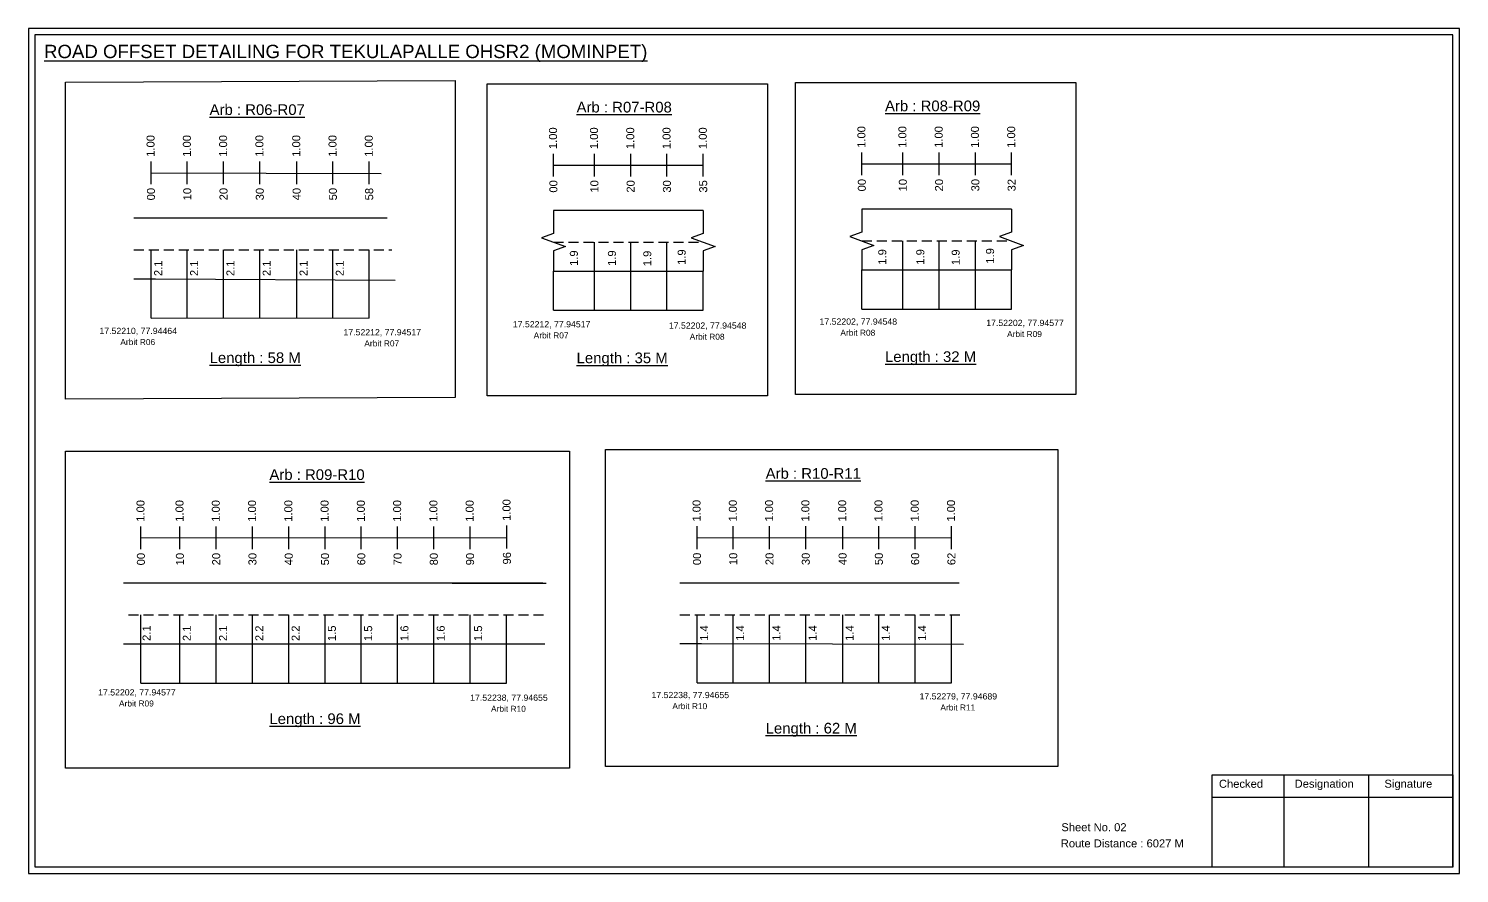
# Model space of a CAD drawing. Header units: inches. Extents: x 1972 to 9977, y 79 to 2755.
# Drawn here: x 6595 to 7131, y 1288 to 1605 of the extents above; entities that cross this region are included whole.
import ezdxf

# ---------------------------------------------------------------- set-up
doc = ezdxf.new("R2010")
doc.units = ezdxf.units.IN
doc.header["$MEASUREMENT"] = 0
doc.linetypes.add('DASHED2', pattern=[0.375, 0.25, -0.125])
doc.layers.add('PDF_Geometry', color=7, linetype='Continuous')
doc.layers.add('PDF_Text', color=5, linetype='Continuous')
doc.styles.add('PDF Arial', font='arial.ttf')
doc.styles.get("Standard").update_dxf_attribs({"font": 'arial.ttf'})

msp = doc.modelspace()

# ---------------------------------------------------------------- linework, layer by layer
at = {"color": 217, "true_color": 0x93278f}
for p, q in [((6791.7, 1549.21), (6791.7, 1557.77)), ((6807.07, 1549.21), (6807.07, 1557.77)), ((6820.67, 1549.21), (6820.67, 1557.77)), ((6834.27, 1549.21), (6834.27, 1557.77)), ((6847.87, 1549.21), (6847.87, 1557.77)), ((6907.34, 1549.68), (6907.34, 1558.23)), ((6922.71, 1549.68), (6922.71, 1558.23)), ((6936.31, 1549.68), (6936.31, 1558.23)), ((6949.91, 1549.68), (6949.91, 1558.23)), ((6963.51, 1549.68), (6963.51, 1558.23)), ((6640.81, 1546.32), (6640.81, 1554.88)), ((6640.81, 1550.59), (6727.14, 1550.36)), ((6654.41, 1546.32), (6654.41, 1554.88)), ((6668.01, 1546.32), (6668.01, 1554.88)), ((6681.61, 1546.32), (6681.61, 1554.88)), ((6695.43, 1546.32), (6695.43, 1554.88)), ((6709.03, 1546.32), (6709.03, 1554.88)), ((6722.63, 1546.32), (6722.63, 1554.88)), ((6791.7, 1553.48), (6847.87, 1553.48)), ((6907.34, 1553.94), (6963.51, 1553.94)), ((6637.03, 1409.48), (6637.03, 1418.04)), ((6651.66, 1409.48), (6651.66, 1418.04)), ((6665.26, 1409.48), (6665.26, 1418.04)), ((6678.86, 1409.48), (6678.86, 1418.04)), ((6692.46, 1409.48), (6692.46, 1418.04)), ((6706.06, 1409.48), (6706.06, 1418.04)), ((6719.66, 1409.48), (6719.66, 1418.04)), ((6733.26, 1409.48), (6733.26, 1418.04)), ((6746.86, 1409.48), (6746.86, 1418.04)), ((6760.46, 1409.48), (6760.46, 1418.04)), ((6774.28, 1409.81), (6774.28, 1418.37)), ((6845.53, 1409.56), (6845.53, 1418.11)), ((6859.13, 1409.56), (6859.13, 1418.11)), ((6872.73, 1409.56), (6872.73, 1418.11)), ((6886.33, 1409.56), (6886.33, 1418.11)), ((6900.15, 1409.56), (6900.15, 1418.11)), ((6913.75, 1409.56), (6913.75, 1418.11)), ((6927.35, 1409.56), (6927.35, 1418.11)), ((6940.95, 1409.56), (6940.95, 1418.11)), ((6637.03, 1413.76), (6774.28, 1413.84)), ((6845.53, 1413.83), (6940.95, 1413.89))]:
    msp.add_line(p, q, dxfattribs=at)
for p, q in [((6847.87, 1536.49), (6791.7, 1536.49)), ((6963.51, 1536.95), (6907.34, 1536.95)), ((6729.36, 1533.6), (6634.4, 1533.6)), ((6807.07, 1499.07), (6807.07, 1524.61)), ((6820.67, 1499.07), (6820.67, 1524.61)), ((6834.27, 1499.07), (6834.27, 1524.61)), ((6922.71, 1499.53), (6922.71, 1525.07)), ((6936.31, 1499.53), (6936.31, 1525.07)), ((6949.91, 1499.53), (6949.91, 1525.07)), ((6640.81, 1496.18), (6640.81, 1521.72)), ((6654.41, 1496.18), (6654.41, 1521.72)), ((6668.01, 1496.18), (6668.01, 1521.72)), ((6681.61, 1496.18), (6681.61, 1521.72)), ((6695.43, 1496.18), (6695.43, 1521.72)), ((6709.03, 1496.18), (6709.03, 1521.72)), ((6722.63, 1496.18), (6722.63, 1521.72)), ((6791.7, 1513.8), (6847.87, 1513.8)), ((6791.7, 1499.07), (6791.7, 1513.8)), ((6847.87, 1499.07), (6847.87, 1513.8)), ((6907.34, 1514.27), (6963.51, 1514.27)), ((6907.34, 1499.53), (6907.34, 1514.27)), ((6963.51, 1499.53), (6963.51, 1514.27)), ((6634.4, 1510.92), (6642.46, 1510.92)), ((6642.46, 1510.92), (6732.31, 1510.41)), ((6787.72, 1396.76), (6630.48, 1396.76)), ((6753.71, 1396.76), (6788.96, 1396.76)), ((6943.86, 1396.83), (6839.12, 1396.83)), ((6637.03, 1359.34), (6637.03, 1384.88)), ((6651.66, 1359.34), (6651.66, 1384.88)), ((6665.26, 1359.34), (6665.26, 1384.88)), ((6678.86, 1359.34), (6678.86, 1384.88)), ((6692.46, 1359.34), (6692.46, 1384.88)), ((6706.06, 1359.34), (6706.06, 1384.88)), ((6719.66, 1359.34), (6719.66, 1384.88)), ((6733.26, 1359.34), (6733.26, 1384.88)), ((6746.86, 1359.34), (6746.86, 1384.88)), ((6760.46, 1359.34), (6760.46, 1384.88)), ((6774.06, 1359.34), (6774.06, 1384.88)), ((6845.53, 1359.41), (6845.53, 1384.95)), ((6859.13, 1359.41), (6859.13, 1384.95)), ((6872.73, 1359.41), (6872.73, 1384.95)), ((6886.33, 1359.41), (6886.33, 1384.95)), ((6900.15, 1359.41), (6900.15, 1384.95)), ((6913.75, 1359.41), (6913.75, 1384.95)), ((6927.35, 1359.41), (6927.35, 1384.95)), ((6940.95, 1359.41), (6940.95, 1384.95)), ((6630.48, 1374.08), (6662.59, 1374.08)), ((6662.59, 1374.08), (6788.41, 1374.08)), ((6839.12, 1374.15), (6847.18, 1374.15)), ((6847.18, 1374.15), (6945.48, 1373.88))]:
    msp.add_line(p, q)
at = {"linetype": 'DASHED2', "ltscale": 15}
for p, q in [((6791.7, 1524.61), (6847.87, 1524.61)), ((6907.34, 1525.07), (6963.51, 1525.07)), ((6634.4, 1521.72), (6731.08, 1521.72)), ((6632.4, 1384.88), (6788.71, 1384.88)), ((6839.12, 1384.95), (6944.51, 1384.95))]:
    msp.add_line(p, q, dxfattribs=at)
at = {"color": 5}
for p, q in [((6791.7, 1499.07), (6847.87, 1499.07)), ((6907.34, 1499.53), (6963.51, 1499.53)), ((6640.81, 1496.18), (6722.63, 1496.21)), ((6637.03, 1359.34), (6774.06, 1359.34)), ((6845.53, 1359.41), (6940.95, 1359.41))]:
    msp.add_line(p, q, dxfattribs=at)
for points in [[(6608.77, 1584.6), (6754.81, 1585.26), (6754.81, 1466.44), (6608.77, 1465.77)], [(6766.81, 1584.04), (6871.97, 1584.04), (6871.97, 1467.03), (6766.81, 1467.03)], [(6882.45, 1584.5), (6987.61, 1584.5), (6987.61, 1467.49), (6882.45, 1467.49)], [(6608.76, 1446.29), (6797.68, 1446.29), (6797.68, 1327.47), (6608.76, 1327.47)], [(6811.26, 1446.89), (6980.87, 1446.89), (6980.87, 1328.07), (6811.26, 1328.07)]]:
    msp.add_lwpolyline(points, close=True)
at = {"linetype": 'Continuous'}
for points in [[(6791.7, 1536.49), (6791.7, 1527.88), (6787.2, 1526.24), (6796.2, 1522.97), (6791.7, 1521.33), (6791.7, 1513.8)], [(6847.87, 1536.49), (6847.87, 1527.88), (6843.37, 1526.24), (6852.37, 1522.97), (6847.87, 1521.33), (6847.87, 1513.8)], [(6847.87, 1536.49), (6847.87, 1527.88), (6843.37, 1526.24), (6852.37, 1522.97), (6847.87, 1521.33), (6847.87, 1513.8)], [(6907.34, 1536.95), (6907.34, 1528.34), (6902.85, 1526.7), (6911.84, 1523.43), (6907.34, 1521.79), (6907.34, 1514.27)], [(6963.51, 1536.95), (6963.51, 1528.34), (6959.01, 1526.7), (6968.01, 1523.43), (6963.51, 1521.79), (6963.51, 1514.27)], [(6963.51, 1536.95), (6963.51, 1528.34), (6959.01, 1526.7), (6968.01, 1523.43), (6963.51, 1521.79), (6963.51, 1514.27)]]:
    msp.add_lwpolyline(points, dxfattribs=at)
at = {"layer": 'PDF_Geometry'}
for points in [[(6594.91, 1604.68), (6594.91, 1287.97), (7131.39, 1287.97), (7131.39, 1604.68)], [(6597.24, 1602.35), (6597.24, 1290.39), (7128.97, 1290.39), (7128.97, 1602.35)]]:
    msp.add_lwpolyline(points, close=True, dxfattribs=at)
at = {"layer": 'PDF_Geometry', "color": 242, "true_color": 0xcc1f26}
msp.add_lwpolyline([(7128.97, 1290.29), (7038.63, 1290.29), (7038.63, 1324.91), (7128.97, 1324.91)], close=True, dxfattribs=at)
for points in [[(7065.61, 1324.91), (7065.61, 1290.29)], [(7097.33, 1324.91), (7097.33, 1290.29)], [(7038.63, 1316.53), (7128.97, 1316.53)]]:
    msp.add_lwpolyline(points, dxfattribs=at)

# ---------------------------------------------------------------- texts
at = {"color": 242, "true_color": 0xcd2027}
for s, height, p in [('%%UROAD OFFSET DETAILING FOR TEKULAPALLE OHSR2 (MOMINPET)', 5, (6600.69, 1593.61)), ('%%UArb : R07-R08', 4, (6800.38, 1573.24)), ('%%UArb : R08-R09', 4, (6916.02, 1573.7)), ('%%UArb : R06-R07', 4, (6662.78, 1572.3)), ('%%ULength : 58 M', 4, (6662.78, 1479.3)), ('%%ULength : 35 M', 4, (6800.38, 1479.24)), ('%%ULength : 32 M', 4, (6916.02, 1479.7)), ('%%UArb : R09-R10', 4, (6685.2, 1435.46)), ('%%UArb : R10-R11', 4, (6871.27, 1435.91)), ('%%ULength : 96 M', 4, (6685.2, 1343.96)), ('%%ULength : 62 M', 4, (6871.27, 1340.41))]:
    msp.add_text(s, height=height, dxfattribs=at).set_placement(p)
at = {"color": 217, "true_color": 0x93278f}
for s, p in [('1.00', (6793.03, 1559.51)), ('1.00', (6808.4, 1559.51)), ('1.00', (6822, 1559.51)), ('1.00', (6835.6, 1559.51)), ('1.00', (6849.2, 1559.51)), ('1.00', (6908.67, 1559.97)), ('1.00', (6924.04, 1559.97)), ('1.00', (6937.64, 1559.97)), ('1.00', (6951.24, 1559.97)), ('1.00', (6964.84, 1559.97)), ('1.00', (6642.14, 1556.62)), ('1.00', (6655.74, 1556.62)), ('1.00', (6669.34, 1556.62)), ('1.00', (6682.94, 1556.62)), ('1.00', (6696.76, 1556.62)), ('1.00', (6710.36, 1556.62)), ('1.00', (6723.96, 1556.62)), ('00', (6793.18, 1543.19)), ('10', (6808.55, 1543.19)), ('20', (6822.15, 1543.19)), ('30', (6835.75, 1543.19)), ('35', (6849.35, 1543.19)), ('00', (6908.82, 1543.65)), ('10', (6924.19, 1543.65)), ('20', (6937.79, 1543.65)), ('30', (6951.39, 1543.65)), ('32', (6964.99, 1543.65)), ('00', (6642.29, 1540.3)), ('10', (6655.89, 1540.3)), ('20', (6669.49, 1540.3)), ('30', (6683.09, 1540.3)), ('40', (6696.91, 1540.3)), ('50', (6710.51, 1540.3)), ('58', (6724.11, 1540.3)), ('1.00', (6638.36, 1419.78)), ('1.00', (6652.99, 1419.78)), ('1.00', (6666.59, 1419.78)), ('1.00', (6680.19, 1419.78)), ('1.00', (6693.79, 1419.78)), ('1.00', (6707.39, 1419.78)), ('1.00', (6720.99, 1419.78)), ('1.00', (6734.59, 1419.78)), ('1.00', (6748.19, 1419.78)), ('1.00', (6761.79, 1419.78)), ('1.00', (6775.61, 1420.11)), ('1.00', (6846.86, 1419.85)), ('1.00', (6860.46, 1419.85)), ('1.00', (6874.06, 1419.85)), ('1.00', (6887.66, 1419.85)), ('1.00', (6901.47, 1419.85)), ('1.00', (6915.07, 1419.85)), ('1.00', (6928.67, 1419.85)), ('1.00', (6942.27, 1419.85)), ('00', (6638.51, 1403.46)), ('10', (6653.14, 1403.46)), ('20', (6666.74, 1403.46)), ('30', (6680.34, 1403.46)), ('40', (6693.94, 1403.46)), ('50', (6707.54, 1403.46)), ('60', (6721.14, 1403.46)), ('70', (6734.74, 1403.46)), ('80', (6748.34, 1403.46)), ('90', (6761.94, 1403.46)), ('96', (6775.76, 1403.79)), ('00', (6847.01, 1403.53)), ('10', (6860.61, 1403.53)), ('20', (6874.21, 1403.53)), ('30', (6887.81, 1403.53)), ('40', (6901.62, 1403.53)), ('50', (6915.22, 1403.53)), ('60', (6928.82, 1403.53)), ('62', (6942.42, 1403.53))]:
    msp.add_text(s, height=3, rotation=90, dxfattribs=at).set_placement(p)
for s, p in [('1.9', (6800.86, 1515.71)), ('1.9', (6815.13, 1515.71)), ('1.9', (6828.39, 1515.59)), ('1.9', (6841.28, 1516.09)), ('1.9', (6916.5, 1516.17)), ('1.9', (6930.77, 1516.17)), ('1.9', (6944.03, 1516.05)), ('1.9', (6956.92, 1516.55)), ('2.1', (6644.99, 1511.91)), ('2.1', (6658.48, 1511.91)), ('2.1', (6672.08, 1511.91)), ('2.1', (6685.68, 1511.91)), ('2.1', (6699.5, 1511.91)), ('2.1', (6713.1, 1511.91)), ('2.1', (6640.63, 1375.13)), ('2.1', (6655.73, 1375.07)), ('2.1', (6669.33, 1375.07)), ('2.2', (6682.93, 1375.07)), ('2.2', (6696.53, 1375.07)), ('1.5', (6710.13, 1375.07)), ('1.5', (6723.73, 1375.07)), ('1.6', (6737.33, 1375.07)), ('1.6', (6750.93, 1375.07)), ('1.5', (6764.95, 1375.07)), ('1.4', (6849.71, 1375.15)), ('1.4', (6863.2, 1375.15)), ('1.4', (6876.8, 1375.15)), ('1.4', (6890.4, 1375.15)), ('1.4', (6904.21, 1375.15)), ('1.4', (6917.81, 1375.15)), ('1.4', (6931.41, 1375.15))]:
    msp.add_text(s, height=3, rotation=90).set_placement(p)
at = {"color": 5}
for s, height, p in [('17.52210, 77.94464', 2.34, (6621.47, 1490.17)), ('17.52212, 77.94517', 2.34, (6712.97, 1489.67)), ('17.52212, 77.94517', 2.34, (6776.47, 1492.67)), ('17.52202, 77.94548', 2.34, (6834.97, 1492.17)), ('17.52202, 77.94548', 2.34, (6891.47, 1493.67)), ('Arbit R08', 2.246, (6899.29, 1489.54)), ('17.52202, 77.94577', 2.34, (6953.97, 1493.17)), ('Arbit R09', 2.246, (6961.79, 1489.04)), ('Arbit R06', 2.246, (6629.29, 1486.04)), ('Arbit R07', 2.246, (6720.79, 1485.54)), ('Arbit R07', 2.246, (6784.29, 1488.54)), ('Arbit R08', 2.246, (6842.79, 1488.04)), ('17.52202, 77.94577', 2.34, (6620.97, 1354.67)), ('Arbit R09', 2.246, (6628.79, 1350.54)), ('17.52238, 77.94655', 2.34, (6760.47, 1352.67)), ('17.52238, 77.94655', 2.34, (6828.47, 1353.67)), ('17.52279, 77.94689', 2.34, (6928.97, 1353.17)), ('Arbit R10', 2.246, (6768.29, 1348.54)), ('Arbit R10', 2.246, (6836.29, 1349.54)), ('Arbit R11', 2.246, (6936.79, 1349.04))]:
    msp.add_text(s, height=height, dxfattribs=at).set_placement(p)
for s, p in [('Sheet No. 02', (6982.13, 1303.77)), ('Route Distance : 6027 M', (6981.94, 1297.72))]:
    msp.add_text(s, height=3).set_placement(p)
at = {"layer": 'PDF_Text', "color": 7, "attachment_point": 7, "style": 'PDF Arial'}
for s, insert, char_height in [('Checked', (7041.23, 1320.02), 3.001), ('Designation', (7069.61, 1319.18), 3.0006), ('Signature', (7103.29, 1319.18), 3.001)]:
    msp.add_mtext(s, dxfattribs=dict(at, insert=insert, char_height=char_height))

doc.saveas('drawing.dxf')
